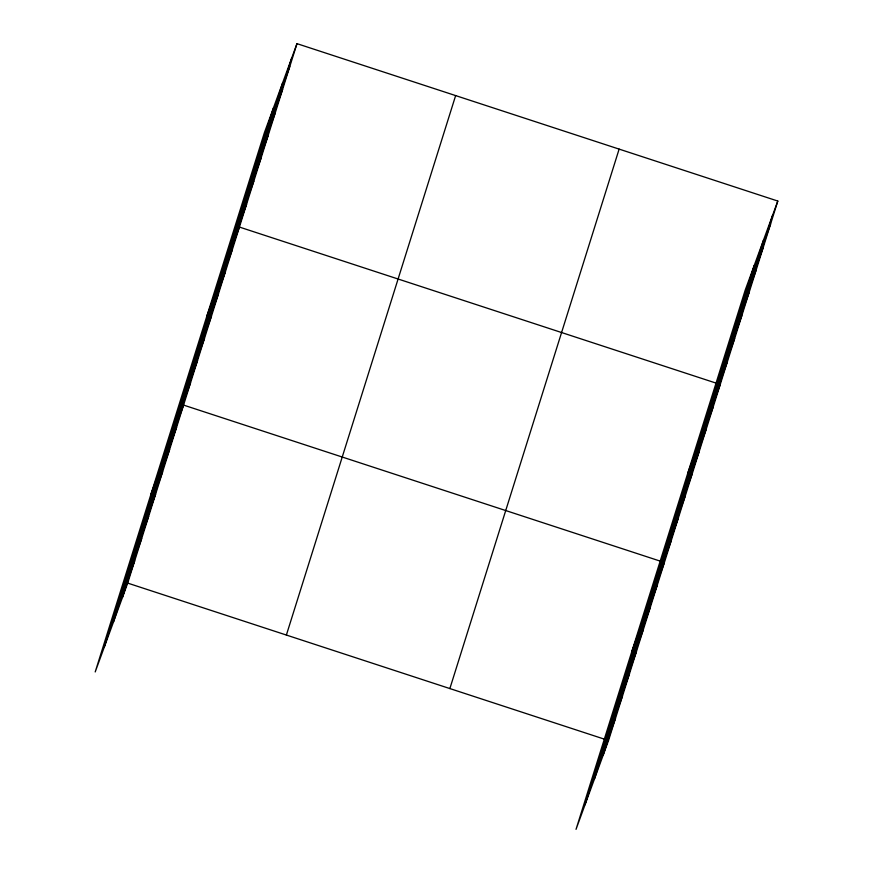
<?xml version="1.0" encoding="UTF-8"?>
<svg xmlns="http://www.w3.org/2000/svg" width="873" height="873" viewBox="0 0 873 873"><rect width="100%" height="100%" fill="white"/><g stroke="black" fill="none" stroke-linecap="round" stroke-linejoin="round"><path stroke-width="1.31" d="M104.193 647.373L273.456 107.914M113.457 622.056L282.721 82.586M122.449 597.481L291.713 58.011M296.973 43.65L264.464 132.489L95.201 671.948L127.709 583.109L296.973 43.65L777.799 201.052L608.536 740.511L576.027 829.35L745.291 289.891L777.799 201.052M286.377 635.053L455.641 95.593M449.868 688.568L619.132 149.108M585.019 804.775L754.283 265.316M594.284 779.458L763.548 239.988M603.276 754.883L772.55 215.413M284.522 80.938L289.781 66.577M277.33 103.865L282.59 89.504M270.139 126.792L275.388 112.431M262.937 149.719L268.197 135.359M255.745 172.647L261.005 158.286M248.554 195.574L253.814 181.213M241.363 218.501L246.612 204.14M206.912 315.906L239.42 227.067L716.471 383.236M227.187 263.69L232.436 249.318M220.203 285.94L225.463 271.568M213.219 308.191L218.479 293.83M206.235 330.441L211.495 316.081M199.251 352.692L204.511 338.331M192.267 374.954L197.527 360.582M185.294 397.204L190.543 382.832M151.051 493.922L183.57 405.094L660.621 561.252M171.326 441.705L176.586 427.344M164.342 463.956L169.602 449.595M157.358 486.217L162.618 471.846M150.374 508.468L155.634 494.107M143.401 530.719L148.65 516.358M136.417 552.969L141.677 538.608M129.433 575.22L134.693 560.859M765.348 238.34L770.608 223.979M758.157 261.267L763.417 246.906M750.966 284.194L756.225 269.833M743.774 307.121L749.023 292.761M736.572 330.049L741.832 315.688M729.381 352.976L734.64 338.615M722.189 375.903L727.449 361.542M687.738 473.308L720.247 384.469M708.014 421.092L713.274 406.72M701.03 443.342L706.29 428.97M694.046 465.593L699.306 451.232M687.062 487.843L692.322 473.482M680.089 510.094L685.338 495.733M673.105 532.355L678.354 517.984M666.121 554.606L671.381 540.245M631.888 651.323L664.397 562.496M652.153 599.107L657.413 584.746M645.169 621.358L650.429 606.997M638.196 643.619L643.445 629.247M631.212 665.87L636.461 651.509M624.228 688.12L629.488 673.76M617.244 710.371L622.504 696.01M610.26 732.622L615.52 718.261M127.709 583.109L604.76 739.278"/></g></svg>
